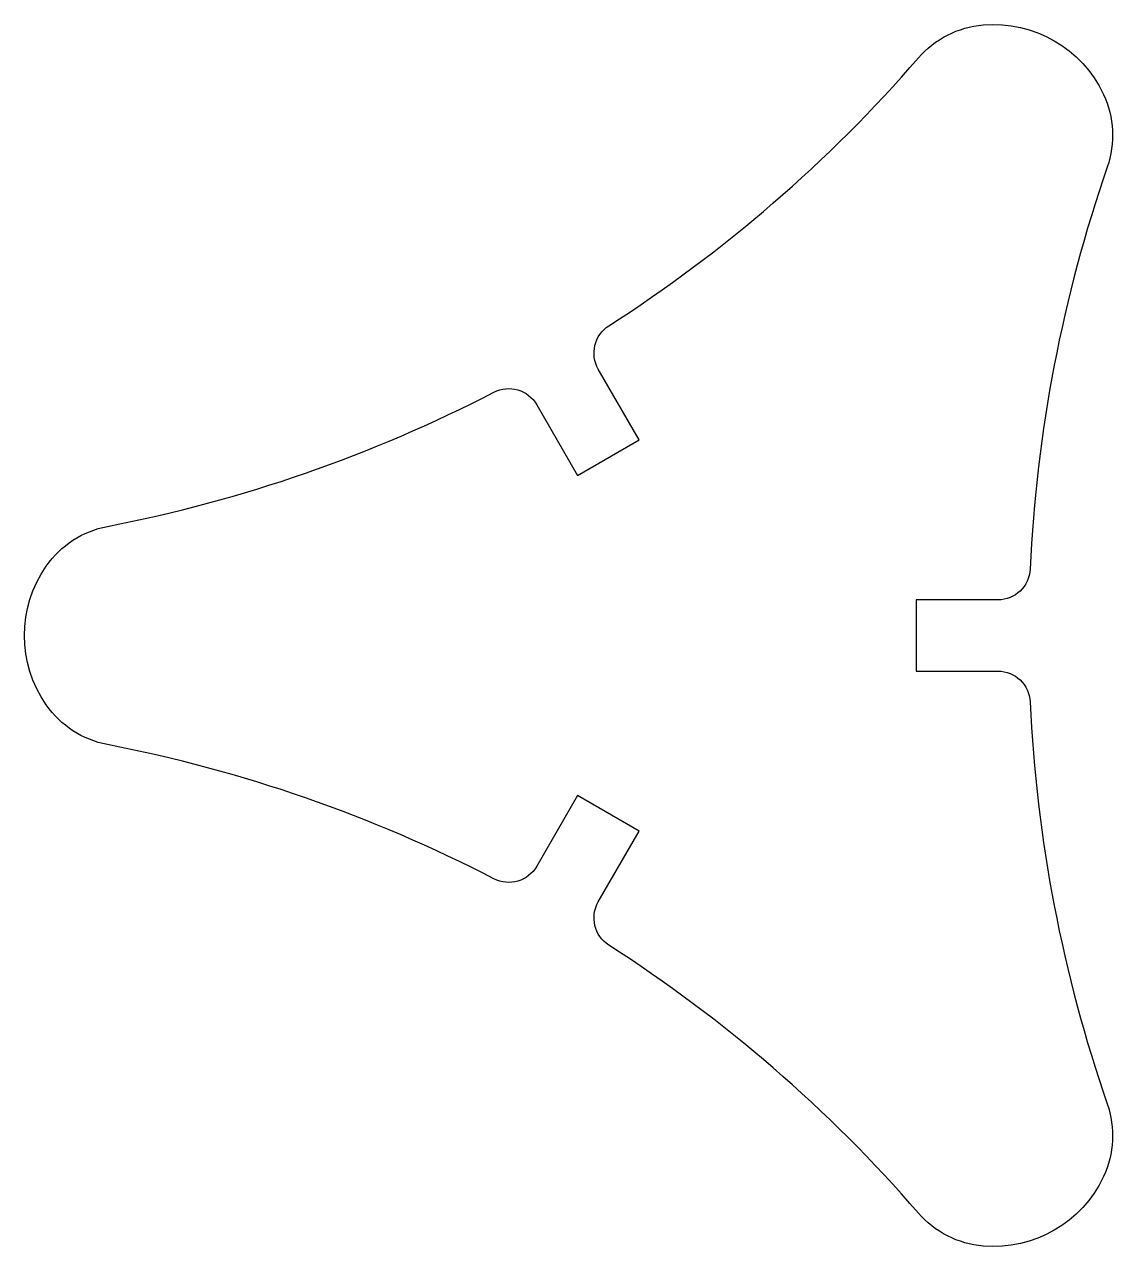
# Model space of a CAD drawing. Header units: millimetres. Extents: x -42.5 to 24.9, y -37.8 to 37.8.
import ezdxf

# ---------------------------------------------------------------- set-up
doc = ezdxf.new("R2010")
doc.units = ezdxf.units.MM
doc.layers.get('0').update_dxf_attribs({"linetype": 'CONTINUOUS'})

msp = doc.modelspace()

# ---------------------------------------------------------------- linework, layer by layer
msp.add_lwpolyline([(-10.784, -14.279, -0.400711), (-13.435, -15.056, 0.071757), (-37.367, -6.751, -0.194827), (-41.146, -4.299, -0.315035), (-41.146, 4.299, -0.194827), (-37.367, 6.751, 0.071757), (-13.435, 15.056, -0.400711), (-10.784, 14.279), (-8.255, 9.899), (-4.445, 12.099), (-6.974, 16.479, -0.400711), (-6.321, 19.163, 0.071757), (12.837, 35.736, -0.194827), (16.85, 37.783, -0.315035), (24.296, 33.484, -0.194827), (24.53, 28.985, 0.071757), (19.756, 4.107, -0.400711), (17.758, 2.2), (12.7, 2.2), (12.7, -2.2), (17.758, -2.2, -0.400711), (19.756, -4.107, 0.071757), (24.53, -28.985, -0.194827), (24.296, -33.484, -0.315035), (16.85, -37.783, -0.194827), (12.837, -35.736, 0.071757), (-6.321, -19.163, -0.400711), (-6.974, -16.479), (-4.445, -12.099), (-8.255, -9.898)], format="xyb", close=True)

doc.saveas('drawing.dxf')
